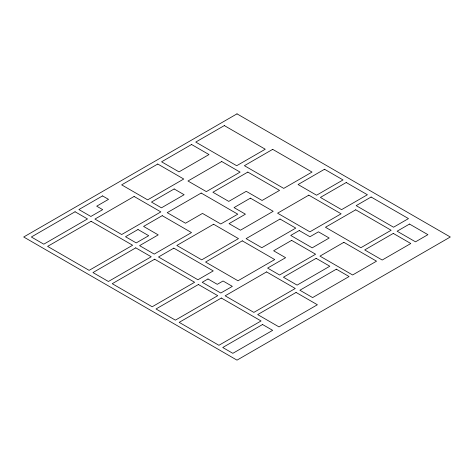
<?xml version="1.0" encoding="UTF-8"?>
<svg xmlns="http://www.w3.org/2000/svg" width="474" height="474" viewBox="0 0 474 474"><rect width="100%" height="100%" fill="white"/><g stroke="black" fill="none" stroke-linecap="round" stroke-linejoin="round"><path stroke-width="0.71" d="M237 113.855L23.7 237L237 360.145L450.3 237L237 113.855M75.064 211.76L31.349 237L43.786 244.181L87.5 218.941L75.064 211.76M102.532 195.904L78.891 209.555L90.86 216.464L102.68 209.638L96.696 206.184L108.516 199.358L102.532 195.904M157.759 164.022L121.658 184.86L147.645 199.862L183.746 179.024L157.759 164.022M191.573 144.499L161.587 161.812L179.012 171.872L208.998 154.56L191.573 144.499M224.321 125.586L195.744 142.087L236.686 165.722L265.262 149.227L224.321 125.586M91.103 221.281L47.613 246.391L89.13 270.358L132.619 245.248L91.103 221.281M134.095 196.461L94.93 219.071L121.694 234.523L160.858 211.908L134.095 196.461M174.165 188.966L151.467 202.072L161.438 207.831L184.137 194.725L174.165 188.966M221.731 161.51L187.965 181.003L206.344 191.614L240.111 172.115L221.731 161.51M272.698 149.351L244.406 165.681L283.742 188.391L312.028 172.062L272.698 149.351M138.005 229.517L125.515 236.727L136.216 242.907L148.712 235.697L138.005 229.517M201.177 193.048L167.203 212.66L185.506 223.224L202.493 213.418L220.789 223.983L237.776 214.177L201.177 193.048M162.221 215.67L143.581 226.43L158.221 234.885L139.587 245.645L154.228 254.1L191.508 232.58L162.221 215.67M247.831 172.08L212.903 192.243L228.764 201.397L246.231 191.318L262.092 200.472L279.553 190.394L247.831 172.08M135.76 247.855L92.957 272.568L108.41 281.491L151.218 256.778L135.76 247.855M250.408 198.15L234.038 207.6L245.425 214.177L229.055 223.633L240.448 230.21L273.196 211.303L250.408 198.15M213.59 224.243L176.832 245.467L201.728 259.841L238.487 238.618L213.59 224.243M154.66 259.207L112.237 283.701L152.19 306.767L194.613 282.273L154.66 259.207M173.822 248.145L158.488 256.997L197.919 279.761L213.253 270.909L173.822 248.145M324.542 169.254L298.075 184.534L316.573 195.217L343.04 179.936L324.542 169.254M308.817 195.152L277.574 213.193L309.883 231.845L341.126 213.81L308.817 195.152M242.285 240.845L205.556 262.051L237.989 280.774L274.719 259.568L242.285 240.845M280.051 219.041L246.107 238.635L261.826 247.706L295.764 228.113L280.051 219.041M346.216 182.52L320.4 197.421L341.582 209.65L367.397 194.749L346.216 182.52M198.399 284.507L156.011 308.971L175.368 320.146L217.75 295.675L198.399 284.507M207.991 278.967L202.22 282.297L220.807 293.027L232.343 286.367L223.047 280.999L217.282 284.329L207.991 278.967M299.218 230.536L290.722 235.442L312.194 247.837L329.181 238.025L318.445 231.827L309.955 236.733L299.218 230.536M291.629 240.377L273.617 250.776L285.609 257.696L267.603 268.094L279.595 275.015L315.607 254.224L291.629 240.377M371.112 197.024L356.181 205.639L393.55 227.218L408.481 218.597L371.112 197.024M355.725 209.798L325.46 227.271L360.874 247.718L391.145 230.246L355.725 209.798M221.334 298.028L179.19 322.356L218.917 345.291L261.056 320.963L221.334 298.028M266.566 271.91L225.156 295.817L253.863 312.39L295.272 288.482L266.566 271.91M316.14 258.336L283.422 277.225L297.091 285.117L329.815 266.228L316.14 258.336M343.875 242.321L319.968 256.126L352.626 274.979L376.534 261.18L343.875 242.321M393.29 233.421L364.702 249.928L382.198 260.03L410.792 243.523L393.29 233.421M409.518 224.054L397.117 231.211L415.514 241.835L427.915 234.671L409.518 224.054M296.06 292.446L257.69 314.6L279.014 326.912L317.384 304.758L296.06 292.446M336.356 269.185L299.888 290.236L312.621 297.589L349.089 276.538L336.356 269.185M262.549 324.518L222.744 347.501L232.841 353.326L272.645 330.348L262.549 324.518"/></g></svg>
